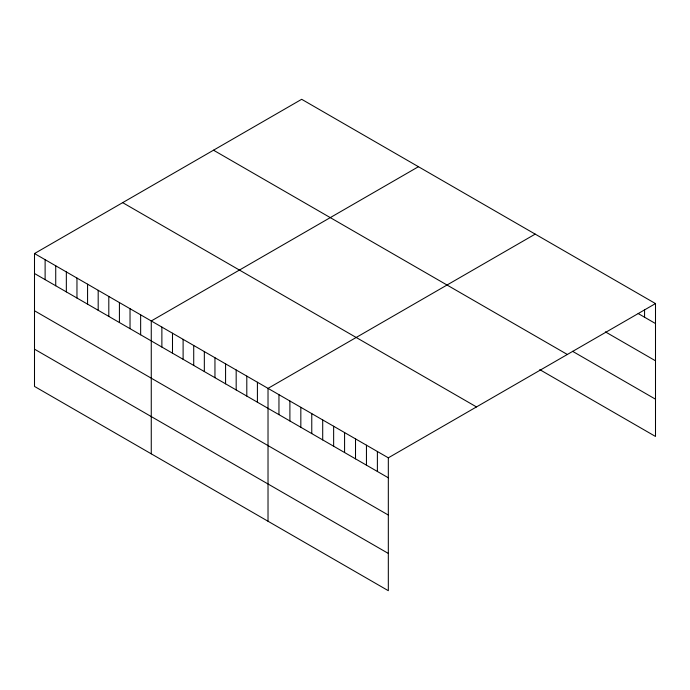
<?xml version="1.0" encoding="UTF-8"?>
<svg xmlns="http://www.w3.org/2000/svg" width="690" height="690" viewBox="0 0 690 690"><rect width="100%" height="100%" fill="white"/><g stroke="black" fill="none" stroke-linecap="round" stroke-linejoin="round"><path stroke-width="1.03" d="M34.5 253.549L388.323 457.824L388.323 590.7L34.5 386.426L34.5 253.549L301.677 99.3L655.5 303.574L655.5 436.451L539.752 369.624M418.433 166.713L151.265 320.962L151.265 453.839M535.198 234.117L268.022 388.375L268.022 521.252M388.323 457.824L655.5 303.574M638.181 313.536L655.5 323.541M605.372 331.856L655.5 360.801M572.562 351.305L655.5 399.191M213.503 150.196L567.335 354.479M122.665 202.644L476.497 406.928M34.5 273.507L388.323 477.791M34.5 310.767L388.323 515.05M34.5 349.166L388.323 553.44M644.564 309.87L644.564 317.219M377.387 451.51L377.387 471.477M366.45 445.197L366.45 465.164M355.514 438.883L355.514 458.85M344.577 432.57L344.577 452.536M333.641 426.256L333.641 446.214M322.704 419.943L322.704 439.901M311.768 413.629L311.768 433.587M300.831 407.316L300.831 427.274M289.895 401.002L289.895 420.96M278.958 394.689L278.958 414.647M257.413 382.243L257.413 402.21M246.796 376.119L246.796 396.077M236.178 369.987L236.178 389.945M225.57 363.863L225.57 383.821M214.952 357.731L214.952 377.689M204.335 351.607L204.335 371.565M193.718 345.474L193.718 365.433M183.109 339.342L183.109 359.309M172.491 333.218L172.491 353.177M161.874 327.086L161.874 347.053M140.648 314.83L140.648 334.797M130.03 308.706L130.03 328.664M119.422 302.574L119.422 322.541M108.804 296.45L108.804 316.408M98.187 290.318L98.187 310.276M87.57 284.194L87.57 304.152M76.961 278.061L76.961 298.02M66.344 271.938L66.344 291.896M55.726 265.805L55.726 285.764M45.117 259.673L45.117 279.64"/></g></svg>
